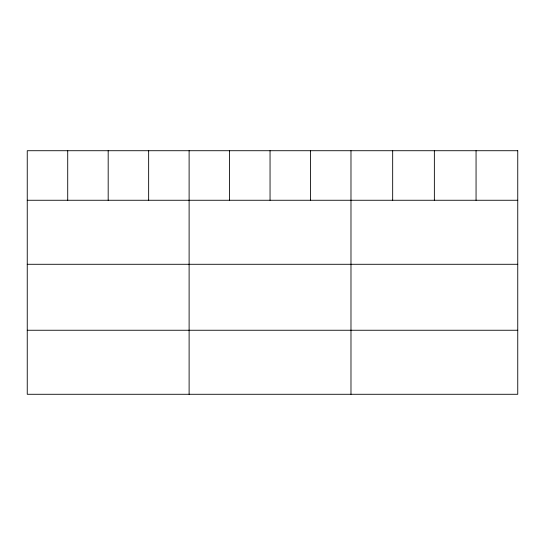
<?xml version="1.0" encoding="UTF-8"?>
<svg xmlns="http://www.w3.org/2000/svg" width="545" height="545" viewBox="0 0 545 545"><rect width="100%" height="100%" fill="white"/><g stroke="black" fill="none" stroke-linecap="round" stroke-linejoin="round"><path stroke-width="0.82" d="M27.25 200.26L517.75 200.26M27.25 264.284L517.75 264.284M27.25 330.25L517.75 330.25M476.058 150.72L476.058 200.26M434.365 150.72L434.365 200.26M392.673 150.72L392.673 200.26M350.98 150.72L350.98 394.28M310.514 150.72L310.514 200.26M270.048 150.72L270.048 200.26M229.581 150.72L229.581 200.26M189.115 150.72L189.115 394.28M148.649 150.72L148.649 200.26M108.183 150.72L108.183 200.26M67.716 150.72L67.716 200.26M517.75 150.72L27.25 150.72L27.25 394.28L517.75 394.28L517.75 150.72"/></g></svg>
